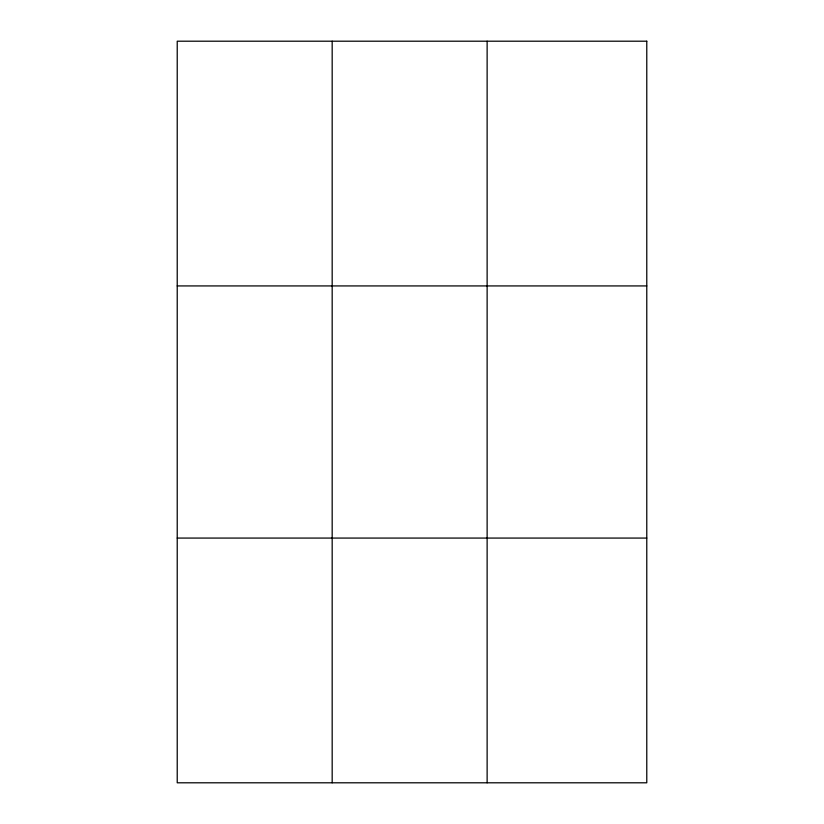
<?xml version="1.0" encoding="UTF-8"?>
<svg xmlns="http://www.w3.org/2000/svg" width="824" height="824" viewBox="0 0 824 824"><rect width="100%" height="100%" fill="white"/><g stroke="black" fill="none" stroke-linecap="round" stroke-linejoin="round"><path stroke-width="1.24" d="M332.175 782.8L332.175 41.2M487.128 782.8L487.128 41.2M177.222 285.928L646.778 285.928M177.222 538.072L646.778 538.072M646.778 41.2L646.778 782.8L177.222 782.8L177.222 41.2L646.778 41.2"/></g></svg>
